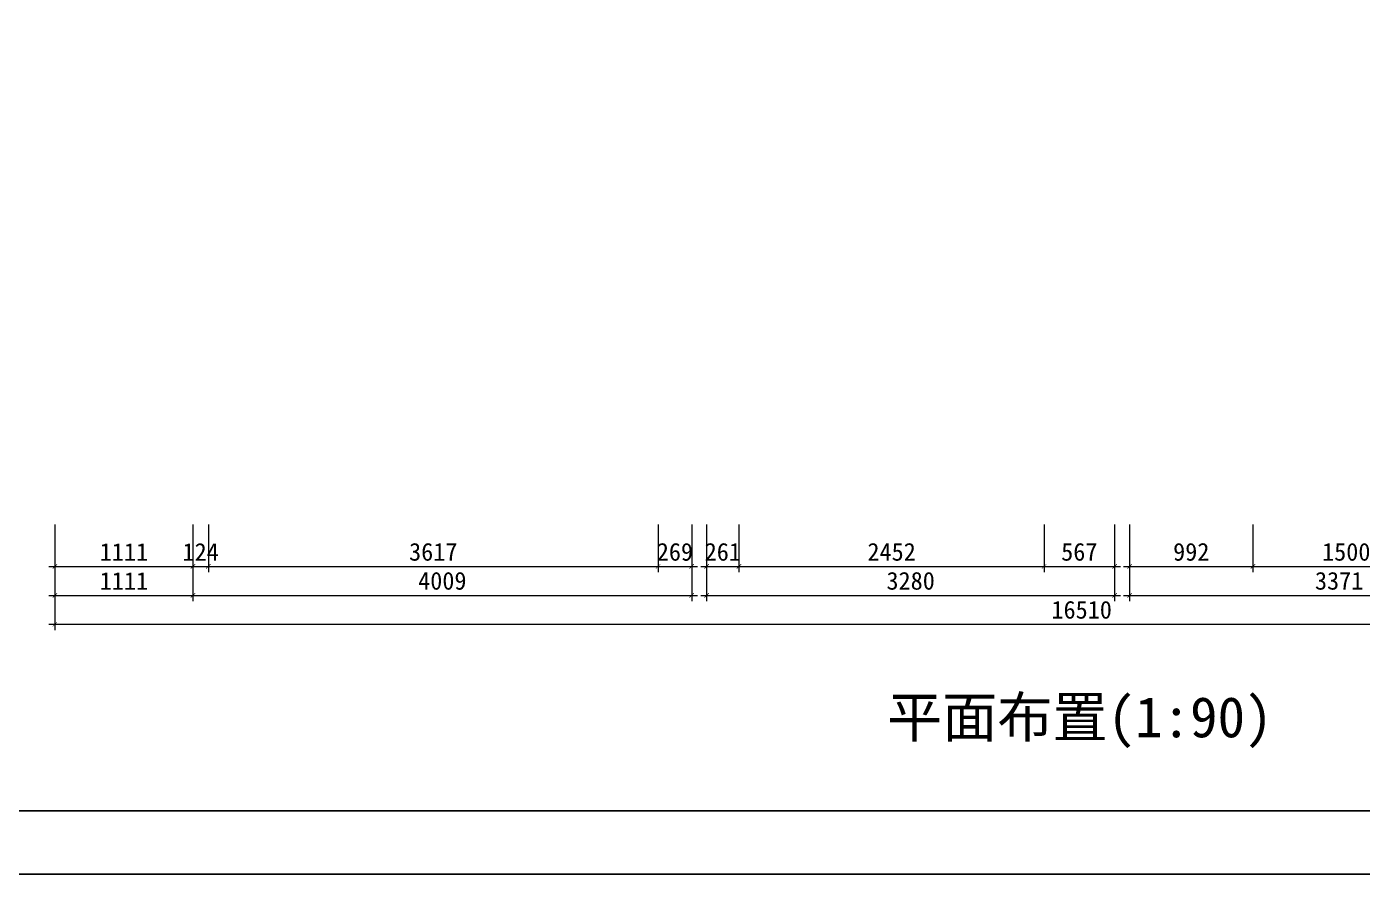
# Model space of a CAD drawing. Header units: millimetres. Extents: x 0 to 37800, y -37845 to -6163.
# Drawn here: x 10732 to 21469, y -37845 to -31030 of the extents above; entities that cross this region are included whole.
import ezdxf

# ---------------------------------------------------------------- set-up
doc = ezdxf.new("R2010")
doc.units = ezdxf.units.MM
doc.layers.get('0').update_dxf_attribs({"lineweight": 13})
for name, color, linetype in [('00图框', 7, 'Continuous'), ('SH-尺寸标注', 32, 'Continuous'), ('图框', 4, 'Continuous')]:
    doc.layers.add(name, color=color, linetype=linetype)
doc.layers.add('SH-文字标注', color=2, linetype='Continuous', lineweight=13)
doc.styles.get("Standard").update_dxf_attribs({"font": 'SimSun.ttf'})
doc.styles.add('T_12_2_SimSun', font='', dxfattribs={"height": 406.148693})
doc.styles.get('T_12_2_SimSun').set_extended_font_data('SimSun')
doc.dimstyles.new('D_20_2.35', dxfattribs={"dimtxt": 142.857143, "dimasz": 35.714286, "dimexe": 47.619048, "dimexo": 0, "dimgap": 0, "dimtad": 1, "dimdec": 0, "dimzin": 1, "dimdsep": 46, "dimtxsty": 'Standard', "dimblk": 'ARCHTICK', "dimcen": 0.09, "dimdle": 47.619048, "dimclrd": 252, "dimclre": 252, "dimclrt": 134, "dimadec": 0, "dimazin": 0, "dimtfac": 1, "dimtdec": 4, "dimtix": 1, "dimtmove": 2, "dimatfit": 3, "dimfxl": 335.714273, "dimfxlon": 1, "dimtolj": 1, "dimtzin": 0, "dimlwd": 9, "dimlwe": 9, "dimarcsym": 0})

# ---------------------------------------------------------------- blocks, each defined once
blk = doc.blocks.new('_Frame133990009')
at = {"layer": '00图框', "color": 7, "linetype": 'Continuous', "ltscale": 2, "flags": 128}
for points in [[(-41435, -1581), (565, -1581), (565, -31281), (-41435, -31281), (-41435, -1581)], [(-39567, -30715), (-1, -30715), (-1, -2147), (-39567, -2147), (-39567, -30715)]]:
    blk.add_lwpolyline(points, dxfattribs=at)
blk = doc.blocks.new('_ArchTick')
at = {"color": 0, "linetype": 'ByBlock', "const_width": 0.15}
blk.add_lwpolyline([(-0.5, -0.5), (0.5, 0.5)], dxfattribs=at)
blk = doc.blocks.new('*D183')
at = {"layer": 'Defpoints', "color": 0}
for p in [(10958, -35033), (12068, -35033), (12068, -35369)]:
    blk.add_point(p, dxfattribs=at)
at = {"layer": 'SH-尺寸标注', "color": 252, "linetype": 'Continuous', "lineweight": 9}
for p, q in [((10958, -35033), (10958, -35416)), ((12068, -35033), (12068, -35416)), ((10910, -35369), (12116, -35369))]:
    blk.add_line(p, q, dxfattribs=at)
at = {"layer": 'SH-尺寸标注', "color": 252, "lineweight": 9, "xscale": 35.71428581050463, "yscale": 35.71428581050463, "zscale": 35.71428581050463, "rotation": 180}
blk.add_blockref('_ArchTick', (10958, -35369), dxfattribs=at)
at = {"layer": 'SH-尺寸标注', "color": 252, "lineweight": 9, "xscale": 35.71428581050463, "yscale": 35.71428581050463, "zscale": 35.71428581050463}
blk.add_blockref('_ArchTick', (12068, -35369), dxfattribs=at)
at = {"layer": 'SH-尺寸标注', "color": 134, "insert": (11513, -35253), "char_height": 142.9, "attachment_point": 5}
blk.add_mtext('\\A1;1111', dxfattribs=at)
blk = doc.blocks.new('*D182')
at = {"layer": 'Defpoints', "color": 0}
for p in [(12068, -35033), (12192, -35033), (12192, -35369)]:
    blk.add_point(p, dxfattribs=at)
at = {"layer": 'SH-尺寸标注', "color": 252, "linetype": 'Continuous', "lineweight": 9}
for p, q in [((12068, -35033), (12068, -35416)), ((12192, -35033), (12192, -35416)), ((12021, -35369), (12240, -35369))]:
    blk.add_line(p, q, dxfattribs=at)
at = {"layer": 'SH-尺寸标注', "color": 252, "lineweight": 9, "xscale": 35.71428581050463, "yscale": 35.71428581050463, "zscale": 35.71428581050463, "rotation": 180}
blk.add_blockref('_ArchTick', (12068, -35369), dxfattribs=at)
at = {"layer": 'SH-尺寸标注', "color": 252, "lineweight": 9, "xscale": 35.71428581050463, "yscale": 35.71428581050463, "zscale": 35.71428581050463}
blk.add_blockref('_ArchTick', (12192, -35369), dxfattribs=at)
at = {"layer": 'SH-尺寸标注', "color": 134, "insert": (12130, -35253), "char_height": 142.9, "attachment_point": 5}
blk.add_mtext('\\A1;124', dxfattribs=at)
blk = doc.blocks.new('*D181')
at = {"layer": 'Defpoints', "color": 0}
for p in [(12192, -35033), (15808, -35033), (15808, -35369)]:
    blk.add_point(p, dxfattribs=at)
at = {"layer": 'SH-尺寸标注', "color": 252, "linetype": 'Continuous', "lineweight": 9}
for p, q in [((12192, -35033), (12192, -35416)), ((15808, -35033), (15808, -35416)), ((12144, -35369), (15856, -35369))]:
    blk.add_line(p, q, dxfattribs=at)
at = {"layer": 'SH-尺寸标注', "color": 252, "lineweight": 9, "xscale": 35.71428581050463, "yscale": 35.71428581050463, "zscale": 35.71428581050463, "rotation": 180}
blk.add_blockref('_ArchTick', (12192, -35369), dxfattribs=at)
at = {"layer": 'SH-尺寸标注', "color": 252, "lineweight": 9, "xscale": 35.71428581050463, "yscale": 35.71428581050463, "zscale": 35.71428581050463}
blk.add_blockref('_ArchTick', (15808, -35369), dxfattribs=at)
at = {"layer": 'SH-尺寸标注', "color": 134, "insert": (14000, -35253), "char_height": 142.9, "attachment_point": 5}
blk.add_mtext('\\A1;3617', dxfattribs=at)
blk = doc.blocks.new('*D180')
at = {"layer": 'Defpoints', "color": 0}
for p in [(15808, -35033), (16078, -35033), (16078, -35369)]:
    blk.add_point(p, dxfattribs=at)
at = {"layer": 'SH-尺寸标注', "color": 252, "linetype": 'Continuous', "lineweight": 9}
for p, q in [((15808, -35033), (15808, -35416)), ((16078, -35033), (16078, -35416)), ((15761, -35369), (16125, -35369))]:
    blk.add_line(p, q, dxfattribs=at)
at = {"layer": 'SH-尺寸标注', "color": 252, "lineweight": 9, "xscale": 35.71428581050463, "yscale": 35.71428581050463, "zscale": 35.71428581050463, "rotation": 180}
blk.add_blockref('_ArchTick', (15808, -35369), dxfattribs=at)
at = {"layer": 'SH-尺寸标注', "color": 252, "lineweight": 9, "xscale": 35.71428581050463, "yscale": 35.71428581050463, "zscale": 35.71428581050463}
blk.add_blockref('_ArchTick', (16078, -35369), dxfattribs=at)
at = {"layer": 'SH-尺寸标注', "color": 134, "insert": (15943, -35253), "char_height": 142.9, "attachment_point": 5}
blk.add_mtext('\\A1;269', dxfattribs=at)
blk = doc.blocks.new('*D179')
at = {"layer": 'Defpoints', "color": 0}
for p in [(16198, -35033), (16458, -35033), (16458, -35369)]:
    blk.add_point(p, dxfattribs=at)
at = {"layer": 'SH-尺寸标注', "color": 252, "linetype": 'Continuous', "lineweight": 9}
for p, q in [((16198, -35033), (16198, -35416)), ((16458, -35033), (16458, -35416)), ((16150, -35369), (16506, -35369))]:
    blk.add_line(p, q, dxfattribs=at)
at = {"layer": 'SH-尺寸标注', "color": 252, "lineweight": 9, "xscale": 35.71428581050463, "yscale": 35.71428581050463, "zscale": 35.71428581050463, "rotation": 180}
blk.add_blockref('_ArchTick', (16198, -35369), dxfattribs=at)
at = {"layer": 'SH-尺寸标注', "color": 252, "lineweight": 9, "xscale": 35.71428581050463, "yscale": 35.71428581050463, "zscale": 35.71428581050463}
blk.add_blockref('_ArchTick', (16458, -35369), dxfattribs=at)
at = {"layer": 'SH-尺寸标注', "color": 134, "insert": (16328, -35253), "char_height": 142.9, "attachment_point": 5}
blk.add_mtext('\\A1;261', dxfattribs=at)
blk = doc.blocks.new('*D178')
at = {"layer": 'Defpoints', "color": 0}
for p in [(16458, -35033), (18911, -35033), (18911, -35369)]:
    blk.add_point(p, dxfattribs=at)
at = {"layer": 'SH-尺寸标注', "color": 252, "linetype": 'Continuous', "lineweight": 9}
for p, q in [((16458, -35033), (16458, -35416)), ((18911, -35033), (18911, -35416)), ((16411, -35369), (18958, -35369))]:
    blk.add_line(p, q, dxfattribs=at)
at = {"layer": 'SH-尺寸标注', "color": 252, "lineweight": 9, "xscale": 35.71428581050463, "yscale": 35.71428581050463, "zscale": 35.71428581050463, "rotation": 180}
blk.add_blockref('_ArchTick', (16458, -35369), dxfattribs=at)
at = {"layer": 'SH-尺寸标注', "color": 252, "lineweight": 9, "xscale": 35.71428581050463, "yscale": 35.71428581050463, "zscale": 35.71428581050463}
blk.add_blockref('_ArchTick', (18911, -35369), dxfattribs=at)
at = {"layer": 'SH-尺寸标注', "color": 134, "insert": (17685, -35253), "char_height": 142.9, "attachment_point": 5}
blk.add_mtext('\\A1;2452', dxfattribs=at)
blk = doc.blocks.new('*D177')
at = {"layer": 'Defpoints', "color": 0}
for p in [(18911, -35033), (19478, -35033), (19478, -35369)]:
    blk.add_point(p, dxfattribs=at)
at = {"layer": 'SH-尺寸标注', "color": 252, "linetype": 'Continuous', "lineweight": 9}
for p, q in [((18911, -35033), (18911, -35416)), ((19478, -35033), (19478, -35416)), ((18863, -35369), (19525, -35369))]:
    blk.add_line(p, q, dxfattribs=at)
at = {"layer": 'SH-尺寸标注', "color": 252, "lineweight": 9, "xscale": 35.71428581050463, "yscale": 35.71428581050463, "zscale": 35.71428581050463, "rotation": 180}
blk.add_blockref('_ArchTick', (18911, -35369), dxfattribs=at)
at = {"layer": 'SH-尺寸标注', "color": 252, "lineweight": 9, "xscale": 35.71428581050463, "yscale": 35.71428581050463, "zscale": 35.71428581050463}
blk.add_blockref('_ArchTick', (19478, -35369), dxfattribs=at)
at = {"layer": 'SH-尺寸标注', "color": 134, "insert": (19194, -35253), "char_height": 142.9, "attachment_point": 5}
blk.add_mtext('\\A1;567', dxfattribs=at)
blk = doc.blocks.new('*D176')
at = {"layer": 'Defpoints', "color": 0}
for p in [(19598, -35033), (20590, -35033), (20590, -35369)]:
    blk.add_point(p, dxfattribs=at)
at = {"layer": 'SH-尺寸标注', "color": 252, "linetype": 'Continuous', "lineweight": 9}
for p, q in [((19598, -35033), (19598, -35416)), ((20590, -35033), (20590, -35416)), ((19550, -35369), (20638, -35369))]:
    blk.add_line(p, q, dxfattribs=at)
at = {"layer": 'SH-尺寸标注', "color": 252, "lineweight": 9, "xscale": 35.71428581050463, "yscale": 35.71428581050463, "zscale": 35.71428581050463, "rotation": 180}
blk.add_blockref('_ArchTick', (19598, -35369), dxfattribs=at)
at = {"layer": 'SH-尺寸标注', "color": 252, "lineweight": 9, "xscale": 35.71428581050463, "yscale": 35.71428581050463, "zscale": 35.71428581050463}
blk.add_blockref('_ArchTick', (20590, -35369), dxfattribs=at)
at = {"layer": 'SH-尺寸标注', "color": 134, "insert": (20094, -35253), "char_height": 142.9, "attachment_point": 5}
blk.add_mtext('\\A1;992', dxfattribs=at)
blk = doc.blocks.new('*D175')
at = {"layer": 'Defpoints', "color": 0}
for p in [(20590, -35033), (22090, -35033), (22090, -35369)]:
    blk.add_point(p, dxfattribs=at)
at = {"layer": 'SH-尺寸标注', "color": 252, "linetype": 'Continuous', "lineweight": 9}
for p, q in [((20590, -35033), (20590, -35416)), ((22090, -35033), (22090, -35416)), ((20542, -35369), (22138, -35369))]:
    blk.add_line(p, q, dxfattribs=at)
at = {"layer": 'SH-尺寸标注', "color": 252, "lineweight": 9, "xscale": 35.71428581050463, "yscale": 35.71428581050463, "zscale": 35.71428581050463, "rotation": 180}
blk.add_blockref('_ArchTick', (20590, -35369), dxfattribs=at)
at = {"layer": 'SH-尺寸标注', "color": 252, "lineweight": 9, "xscale": 35.71428581050463, "yscale": 35.71428581050463, "zscale": 35.71428581050463}
blk.add_blockref('_ArchTick', (22090, -35369), dxfattribs=at)
at = {"layer": 'SH-尺寸标注', "color": 134, "insert": (21340, -35253), "char_height": 142.9, "attachment_point": 5}
blk.add_mtext('\\A1;1500', dxfattribs=at)
blk = doc.blocks.new('*D155')
at = {"layer": 'Defpoints', "color": 0}
for p in [(10958, -35266), (12068, -35266), (12068, -35602)]:
    blk.add_point(p, dxfattribs=at)
at = {"layer": 'SH-尺寸标注', "color": 252, "linetype": 'Continuous', "lineweight": 9}
for p, q in [((10958, -35266), (10958, -35649)), ((12068, -35266), (12068, -35649)), ((10910, -35602), (12116, -35602))]:
    blk.add_line(p, q, dxfattribs=at)
at = {"layer": 'SH-尺寸标注', "color": 252, "lineweight": 9, "xscale": 35.71428581050463, "yscale": 35.71428581050463, "zscale": 35.71428581050463, "rotation": 180}
blk.add_blockref('_ArchTick', (10958, -35602), dxfattribs=at)
at = {"layer": 'SH-尺寸标注', "color": 252, "lineweight": 9, "xscale": 35.71428581050463, "yscale": 35.71428581050463, "zscale": 35.71428581050463}
blk.add_blockref('_ArchTick', (12068, -35602), dxfattribs=at)
at = {"layer": 'SH-尺寸标注', "color": 134, "insert": (11513, -35486), "char_height": 142.9, "attachment_point": 5}
blk.add_mtext('\\A1;1111', dxfattribs=at)
blk = doc.blocks.new('*D154')
at = {"layer": 'Defpoints', "color": 0}
for p in [(12068, -35266), (16078, -35266), (16078, -35602)]:
    blk.add_point(p, dxfattribs=at)
at = {"layer": 'SH-尺寸标注', "color": 252, "linetype": 'Continuous', "lineweight": 9}
for p, q in [((12068, -35266), (12068, -35649)), ((16078, -35266), (16078, -35649)), ((12021, -35602), (16125, -35602))]:
    blk.add_line(p, q, dxfattribs=at)
at = {"layer": 'SH-尺寸标注', "color": 252, "lineweight": 9, "xscale": 35.71428581050463, "yscale": 35.71428581050463, "zscale": 35.71428581050463, "rotation": 180}
blk.add_blockref('_ArchTick', (12068, -35602), dxfattribs=at)
at = {"layer": 'SH-尺寸标注', "color": 252, "lineweight": 9, "xscale": 35.71428581050463, "yscale": 35.71428581050463, "zscale": 35.71428581050463}
blk.add_blockref('_ArchTick', (16078, -35602), dxfattribs=at)
at = {"layer": 'SH-尺寸标注', "color": 134, "insert": (14073, -35486), "char_height": 142.9, "attachment_point": 5}
blk.add_mtext('\\A1;4009', dxfattribs=at)
blk = doc.blocks.new('*D153')
at = {"layer": 'Defpoints', "color": 0}
for p in [(16198, -35266), (19478, -35266), (19478, -35602)]:
    blk.add_point(p, dxfattribs=at)
at = {"layer": 'SH-尺寸标注', "color": 252, "linetype": 'Continuous', "lineweight": 9}
for p, q in [((16198, -35266), (16198, -35649)), ((19478, -35266), (19478, -35649)), ((16150, -35602), (19525, -35602))]:
    blk.add_line(p, q, dxfattribs=at)
at = {"layer": 'SH-尺寸标注', "color": 252, "lineweight": 9, "xscale": 35.71428581050463, "yscale": 35.71428581050463, "zscale": 35.71428581050463, "rotation": 180}
blk.add_blockref('_ArchTick', (16198, -35602), dxfattribs=at)
at = {"layer": 'SH-尺寸标注', "color": 252, "lineweight": 9, "xscale": 35.71428581050463, "yscale": 35.71428581050463, "zscale": 35.71428581050463}
blk.add_blockref('_ArchTick', (19478, -35602), dxfattribs=at)
at = {"layer": 'SH-尺寸标注', "color": 134, "insert": (17838, -35486), "char_height": 142.9, "attachment_point": 5}
blk.add_mtext('\\A1;3280', dxfattribs=at)
blk = doc.blocks.new('*D152')
at = {"layer": 'Defpoints', "color": 0}
for p in [(19598, -35266), (22969, -35266), (22969, -35602)]:
    blk.add_point(p, dxfattribs=at)
at = {"layer": 'SH-尺寸标注', "color": 252, "linetype": 'Continuous', "lineweight": 9}
for p, q in [((19598, -35266), (19598, -35649)), ((22969, -35266), (22969, -35649)), ((19550, -35602), (23016, -35602))]:
    blk.add_line(p, q, dxfattribs=at)
at = {"layer": 'SH-尺寸标注', "color": 252, "lineweight": 9, "xscale": 35.71428581050463, "yscale": 35.71428581050463, "zscale": 35.71428581050463, "rotation": 180}
blk.add_blockref('_ArchTick', (19598, -35602), dxfattribs=at)
at = {"layer": 'SH-尺寸标注', "color": 252, "lineweight": 9, "xscale": 35.71428581050463, "yscale": 35.71428581050463, "zscale": 35.71428581050463}
blk.add_blockref('_ArchTick', (22969, -35602), dxfattribs=at)
at = {"layer": 'SH-尺寸标注', "color": 134, "insert": (21283, -35486), "char_height": 142.9, "attachment_point": 5}
blk.add_mtext('\\A1;3371', dxfattribs=at)
blk = doc.blocks.new('*D137')
at = {"layer": 'Defpoints', "color": 0}
for p in [(10958, -35499), (27468, -35499), (27468, -35835)]:
    blk.add_point(p, dxfattribs=at)
at = {"layer": 'SH-尺寸标注', "color": 252, "linetype": 'Continuous', "lineweight": 9}
for p, q in [((10958, -35499), (10958, -35882)), ((27468, -35499), (27468, -35882)), ((10910, -35835), (27516, -35835))]:
    blk.add_line(p, q, dxfattribs=at)
at = {"layer": 'SH-尺寸标注', "color": 252, "lineweight": 9, "xscale": 35.71428581050463, "yscale": 35.71428581050463, "zscale": 35.71428581050463, "rotation": 180}
blk.add_blockref('_ArchTick', (10958, -35835), dxfattribs=at)
at = {"layer": 'SH-尺寸标注', "color": 252, "lineweight": 9, "xscale": 35.71428581050463, "yscale": 35.71428581050463, "zscale": 35.71428581050463}
blk.add_blockref('_ArchTick', (27468, -35835), dxfattribs=at)
at = {"layer": 'SH-尺寸标注', "color": 134, "insert": (19213, -35719), "char_height": 142.9, "attachment_point": 5}
blk.add_mtext('\\A1;16510', dxfattribs=at)

msp = doc.modelspace()

# ---------------------------------------------------------------- block references
at = {"layer": '图框', "color": 7, "xscale": 0.8999999761581421, "yscale": 0.8999999761581421}
msp.add_blockref('_Frame133990009', (37291.5, -9692.2), dxfattribs=at)

# ---------------------------------------------------------------- texts
at = {"layer": 'SH-文字标注', "color": 7, "insert": (19198, -36624.5), "char_height": 324.92, "attachment_point": 5, "line_spacing_factor": 0.8, "style": 'T_12_2_SimSun'}
msp.add_mtext('平面布置(1:90)', dxfattribs=at)

# ---------------------------------------------------------------- dimensions: what is measured, and where the dimension line sits
at = {"layer": 'SH-尺寸标注', "color": 252, "linetype": 'Continuous'}
for base, p1, p2, picture, middle in [((12068.4, -35368.5), (10957.7, -35032.8), (12068.4, -35032.8), '*D183', (11513, -35253.3)), ((16077.7, -35368.5), (15808.4, -35032.8), (16077.7, -35032.8), '*D180', (15943, -35253.3)), ((16458.4, -35368.5), (16197.7, -35032.8), (16458.4, -35032.8), '*D179', (16328, -35253.3)), ((19477.7, -35368.5), (18910.6, -35032.8), (19477.7, -35032.8), '*D177', (19194.2, -35253.3)), ((12068.4, -35601.5), (10957.7, -35265.8), (12068.4, -35265.8), '*D155', (11513, -35486.3)), ((16077.7, -35601.5), (12068.4, -35265.8), (16077.7, -35265.8), '*D154', (14073, -35486.3)), ((19477.7, -35601.5), (16197.7, -35265.8), (19477.7, -35265.8), '*D153', (17837.7, -35486.3)), ((22968.8, -35601.5), (19597.7, -35265.8), (22968.8, -35265.8), '*D152', (21283.2, -35486.3)), ((27468, -35834.5), (10957.7, -35498.8), (27468, -35498.8), '*D137', (19212.8, -35719.3))]:
    dim = msp.add_linear_dim(base=base, p1=p1, p2=p2, dimstyle='D_20_2.35', override={"dimscale": 1, "dimclrt": 134}, dxfattribs=at)
    dim.commit()
    dim.dimension.update_dxf_attribs({"geometry": picture, "text_midpoint": middle, "dimtype": 160})
for base, p1, p2, picture, middle in [((12191.9363, -35368.5429), (12068.3814, -35032.8286), (12191.9363, -35032.8286), '*D182', (12130.1588, -35253.2673)), ((15808.44, -35368.5429), (12191.9363, -35032.8286), (15808.44, -35032.8286), '*D181', (14000.1881, -35253.2673)), ((18910.6, -35368.5), (16458.4, -35032.8), (18910.6, -35032.8), '*D178', (17684.5, -35253.3)), ((20590, -35368.5), (19597.7, -35032.8), (20590, -35032.8), '*D176', (20093.8, -35253.3)), ((22090, -35368.5), (20590, -35032.8), (22090, -35032.8), '*D175', (21340, -35253.3))]:
    dim = msp.add_linear_dim(base=base, p1=p1, p2=p2, angle=0, dimstyle='D_20_2.35', override={"dimscale": 1, "dimclrt": 134}, dxfattribs=at)
    dim.commit()
    dim.dimension.update_dxf_attribs({"geometry": picture, "text_midpoint": middle, "dimtype": 161})

doc.saveas('drawing.dxf')
